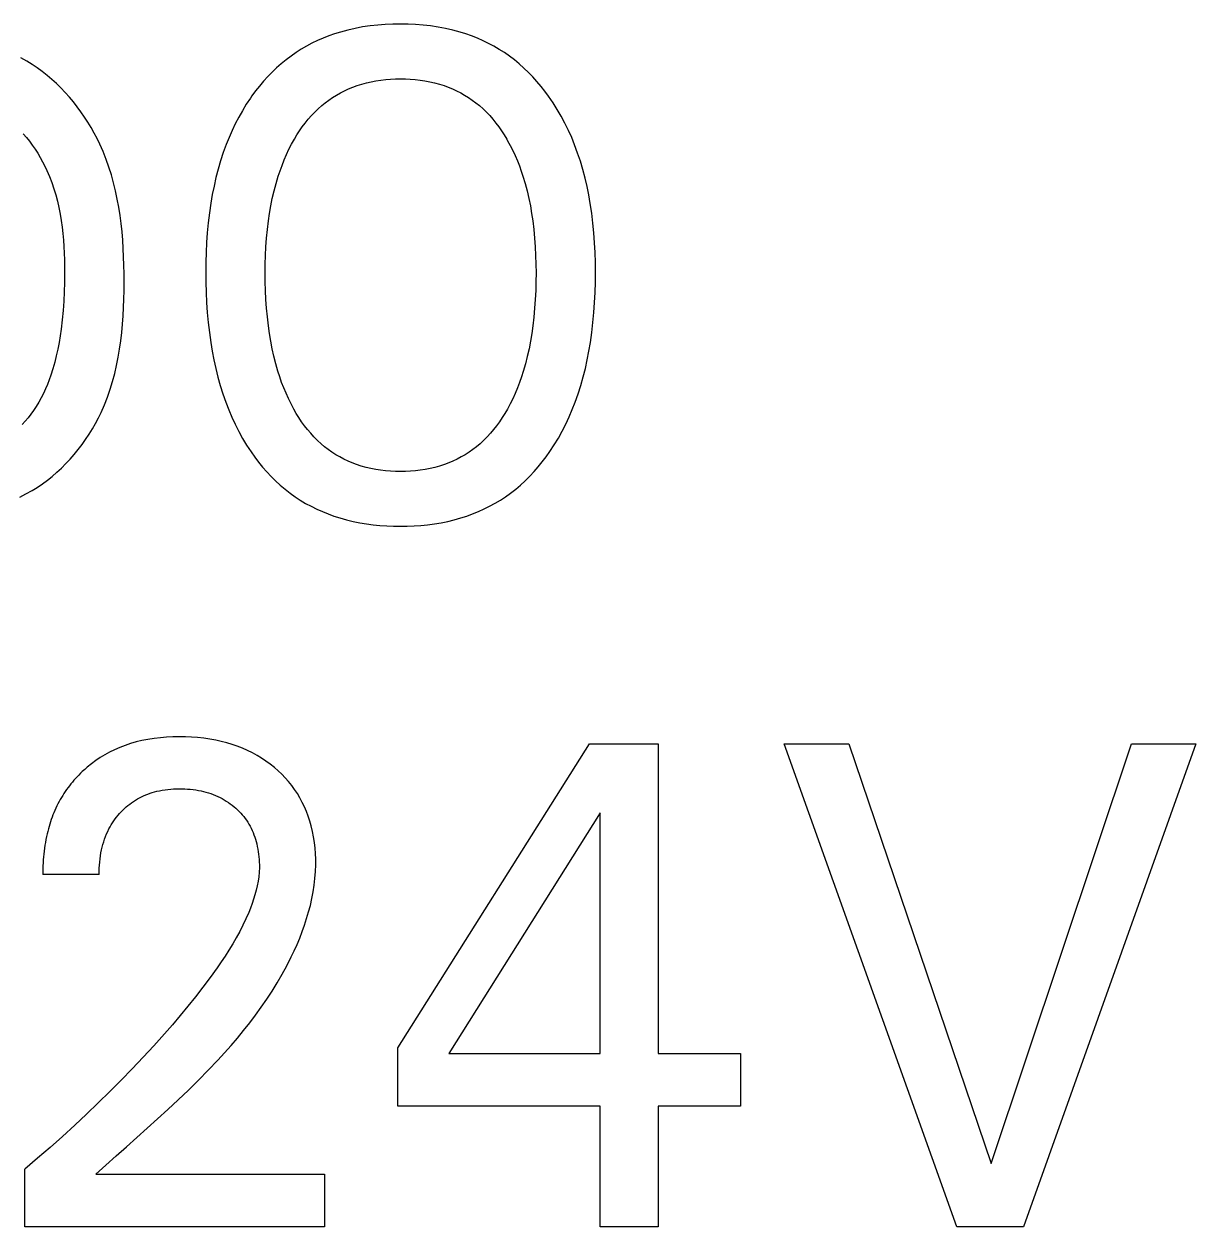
# Model space of a CAD drawing. Extents: x 10 to 952, y 6 to 232.
# Drawn here: x 815.482 to 818.496, y 202.444 to 205.537 of the extents above; entities that cross this region are included whole.
import ezdxf

# ---------------------------------------------------------------- set-up
doc = ezdxf.new("R2010")
doc.units = 0
doc.header["$LTSCALE"] = 5
doc.header["$MEASUREMENT"] = 0
doc.layers.get('0').update_dxf_attribs({"linetype": 'CONTINUOUS'})

msp = doc.modelspace()

# ---------------------------------------------------------------- linework, layer by layer
at = {"color": 7, "linetype": 'Continuous'}
for p, q in [((816.4304, 205.537), (816.4109, 205.5361)), ((816.45, 205.5373), (816.4304, 205.537)), ((816.4694, 205.537), (816.45, 205.5373)), ((816.4888, 205.5361), (816.4694, 205.537)), ((816.266, 205.5067), (816.2513, 205.501)), ((816.2808, 205.512), (816.266, 205.5067)), ((816.2959, 205.5167), (816.2808, 205.512)), ((816.3147, 205.5218), (816.2959, 205.5167)), ((816.3337, 205.5261), (816.3147, 205.5218)), ((816.3528, 205.5297), (816.3337, 205.5261)), ((816.3721, 205.5325), (816.3528, 205.5297)), ((816.3915, 205.5347), (816.3721, 205.5325)), ((816.4109, 205.5361), (816.3915, 205.5347)), ((816.5082, 205.5346), (816.4888, 205.5361)), ((816.5274, 205.5324), (816.5082, 205.5346)), ((816.5466, 205.5296), (816.5274, 205.5324)), ((816.5656, 205.526), (816.5466, 205.5296)), ((816.5845, 205.5217), (816.5656, 205.526)), ((816.6032, 205.5166), (816.5845, 205.5217)), ((816.6183, 205.5119), (816.6032, 205.5166)), ((816.6331, 205.5066), (816.6183, 205.5119)), ((816.6478, 205.5008), (816.6331, 205.5066)), ((816.2086, 205.4804), (816.1949, 205.4725)), ((816.2225, 205.4878), (816.2086, 205.4804)), ((816.2368, 205.4946), (816.2225, 205.4878)), ((816.2513, 205.501), (816.2368, 205.4946)), ((816.6623, 205.4944), (816.6478, 205.5008)), ((816.6765, 205.4875), (816.6623, 205.4944)), ((816.6904, 205.4801), (816.6765, 205.4875)), ((816.704, 205.4722), (816.6904, 205.4801)), ((815.4892, 205.4416), (815.4737, 205.4504)), ((816.1558, 205.4455), (816.1434, 205.4353)), ((816.1686, 205.4551), (816.1558, 205.4455)), ((816.1816, 205.4641), (816.1686, 205.4551)), ((816.1949, 205.4725), (816.1816, 205.4641)), ((816.7173, 205.4637), (816.704, 205.4722)), ((816.7303, 205.4547), (816.7173, 205.4637)), ((816.7431, 205.445), (816.7303, 205.4547)), ((816.7555, 205.4348), (816.7431, 205.445)), ((815.5027, 205.4333), (815.4892, 205.4416)), ((815.5159, 205.4244), (815.5027, 205.4333)), ((815.5287, 205.415), (815.5159, 205.4244)), ((815.5412, 205.4052), (815.5287, 205.415)), ((816.1198, 205.4136), (816.1086, 205.4021)), ((816.1314, 205.4247), (816.1198, 205.4136)), ((816.1434, 205.4353), (816.1314, 205.4247)), ((816.7675, 205.4241), (816.7555, 205.4348)), ((816.7791, 205.413), (816.7675, 205.4241)), ((816.7903, 205.4014), (816.7791, 205.413)), ((815.5534, 205.3948), (815.5412, 205.4052)), ((815.5652, 205.3841), (815.5534, 205.3948)), ((815.5767, 205.3729), (815.5652, 205.3841)), ((816.0978, 205.3902), (816.0875, 205.3779)), ((816.1086, 205.4021), (816.0978, 205.3902)), ((816.3383, 205.3792), (816.3503, 205.383)), ((816.3503, 205.383), (816.3625, 205.3863)), ((816.3625, 205.3863), (816.3747, 205.3891)), ((816.3747, 205.3891), (816.3871, 205.3914)), ((816.3871, 205.3914), (816.3996, 205.3933)), ((816.3996, 205.3933), (816.4121, 205.3947)), ((816.4121, 205.3947), (816.4247, 205.3956)), ((816.4247, 205.3956), (816.4373, 205.3962)), ((816.4373, 205.3962), (816.45, 205.3964)), ((816.45, 205.3964), (816.4627, 205.3962)), ((816.4627, 205.3962), (816.4753, 205.3957)), ((816.4753, 205.3957), (816.488, 205.3947)), ((816.488, 205.3947), (816.5006, 205.3933)), ((816.5006, 205.3933), (816.5131, 205.3914)), ((816.5131, 205.3914), (816.5255, 205.3891)), ((816.5255, 205.3891), (816.5378, 205.3863)), ((816.5378, 205.3863), (816.55, 205.383)), ((816.55, 205.383), (816.562, 205.3792)), ((816.8011, 205.3894), (816.7903, 205.4014)), ((816.8115, 205.3771), (816.8011, 205.3894)), ((815.5878, 205.3613), (815.5767, 205.3729)), ((815.5985, 205.3493), (815.5878, 205.3613)), ((816.0681, 205.3524), (816.0643, 205.347)), ((816.0776, 205.3653), (816.0681, 205.3524)), ((816.0875, 205.3779), (816.0776, 205.3653)), ((816.2755, 205.3485), (816.2854, 205.3547)), ((816.2854, 205.3547), (816.2956, 205.3605)), ((816.2956, 205.3605), (816.306, 205.3658)), ((816.306, 205.3658), (816.3166, 205.3707)), ((816.3166, 205.3707), (816.3274, 205.3752)), ((816.3274, 205.3752), (816.3383, 205.3792)), ((816.562, 205.3792), (816.573, 205.3752)), ((816.573, 205.3752), (816.5838, 205.3707)), ((816.5838, 205.3707), (816.5945, 205.3658)), ((816.5945, 205.3658), (816.6049, 205.3605)), ((816.6049, 205.3605), (816.6151, 205.3547)), ((816.6151, 205.3547), (816.625, 205.3485)), ((816.8215, 205.3645), (816.8115, 205.3771)), ((816.8311, 205.3515), (816.8215, 205.3645)), ((816.8426, 205.3347), (816.8311, 205.3515)), ((815.6088, 205.337), (815.5985, 205.3493)), ((815.6188, 205.3244), (815.6088, 205.337)), ((815.6283, 205.3114), (815.6188, 205.3244)), ((816.0536, 205.3309), (816.0436, 205.3145)), ((816.0643, 205.347), (816.0536, 205.3309)), ((816.2382, 205.3193), (816.2475, 205.3275)), ((816.2475, 205.3275), (816.2565, 205.3349)), ((816.2565, 205.3349), (816.2659, 205.3419)), ((816.2659, 205.3419), (816.2755, 205.3485)), ((816.625, 205.3485), (816.6347, 205.3419)), ((816.6347, 205.3419), (816.6441, 205.3349)), ((816.6441, 205.3349), (816.6531, 205.3275)), ((816.6531, 205.3275), (816.6624, 205.3193)), ((816.8534, 205.3175), (816.8426, 205.3347)), ((815.6375, 205.2982), (815.6283, 205.3114)), ((815.6462, 205.2847), (815.6375, 205.2982)), ((816.0341, 205.2977), (816.0252, 205.2806)), ((816.0436, 205.3145), (816.0341, 205.2977)), ((816.205, 205.2827), (816.2128, 205.2923)), ((816.2128, 205.2923), (816.2209, 205.3017)), ((816.2209, 205.3017), (816.2294, 205.3107)), ((816.2294, 205.3107), (816.2382, 205.3193)), ((816.6624, 205.3193), (816.6713, 205.3107)), ((816.6713, 205.3107), (816.6798, 205.3017)), ((816.6798, 205.3017), (816.6879, 205.2923)), ((816.6879, 205.2923), (816.6957, 205.2827)), ((816.8636, 205.3), (816.8534, 205.3175)), ((816.8731, 205.2821), (816.8636, 205.3)), ((815.6545, 205.271), (815.6462, 205.2847)), ((815.6624, 205.257), (815.6545, 205.271)), ((816.0169, 205.2632), (816.0092, 205.2455)), ((816.0252, 205.2806), (816.0169, 205.2632)), ((816.1838, 205.2521), (816.1905, 205.2625)), ((816.1905, 205.2625), (816.1976, 205.2727)), ((816.1976, 205.2727), (816.205, 205.2827)), ((816.6957, 205.2827), (816.7031, 205.2727)), ((816.7031, 205.2727), (816.7102, 205.2625)), ((816.7102, 205.2625), (816.7169, 205.2521)), ((816.882, 205.2638), (816.8731, 205.2821)), ((816.8903, 205.2453), (816.882, 205.2638)), ((815.4799, 205.2552), (815.488, 205.2457)), ((815.488, 205.2457), (815.4958, 205.2359)), ((815.4958, 205.2359), (815.5033, 205.2258)), ((815.6698, 205.2429), (815.6624, 205.257)), ((815.6767, 205.2286), (815.6698, 205.2429)), ((815.6854, 205.2091), (815.6767, 205.2286)), ((816.002, 205.2277), (815.9944, 205.2067)), ((816.0092, 205.2455), (816.002, 205.2277)), ((816.1633, 205.2151), (816.1701, 205.2284)), ((816.1701, 205.2284), (816.1774, 205.2415)), ((816.1774, 205.2415), (816.1838, 205.2521)), ((816.7169, 205.2521), (816.7233, 205.2415)), ((816.7233, 205.2415), (816.7257, 205.2373)), ((816.7257, 205.2373), (816.7325, 205.2248)), ((816.898, 205.2265), (816.8903, 205.2453)), ((815.5033, 205.2258), (815.5104, 205.2154)), ((815.5104, 205.2154), (815.5172, 205.2049)), ((815.5172, 205.2049), (815.5236, 205.1941)), ((815.6933, 205.1893), (815.6854, 205.2091)), ((815.9944, 205.2067), (815.9875, 205.1854)), ((816.1509, 205.1878), (816.1569, 205.2015)), ((816.1569, 205.2015), (816.1633, 205.2151)), ((816.7325, 205.2248), (816.7389, 205.212)), ((816.7389, 205.212), (816.7449, 205.199)), ((816.7449, 205.199), (816.7506, 205.1859)), ((816.9057, 205.2056), (816.898, 205.2265)), ((816.9127, 205.1844), (816.9057, 205.2056)), ((815.5236, 205.1941), (815.5297, 205.1832)), ((815.5297, 205.1832), (815.5355, 205.1721)), ((815.5355, 205.1721), (815.5408, 205.1609)), ((815.7004, 205.1693), (815.6933, 205.1893)), ((815.7067, 205.1491), (815.7004, 205.1693)), ((815.9875, 205.1854), (815.9812, 205.164)), ((816.1403, 205.1599), (816.1454, 205.1739)), ((816.1454, 205.1739), (816.1509, 205.1878)), ((816.7506, 205.1859), (816.7558, 205.1727)), ((816.7558, 205.1727), (816.7606, 205.1592)), ((816.9191, 205.1629), (816.9127, 205.1844)), ((815.5408, 205.1609), (815.5475, 205.1454)), ((815.5475, 205.1454), (815.5536, 205.1297)), ((815.7124, 205.1287), (815.7067, 205.1491)), ((815.9756, 205.1423), (815.9706, 205.1205)), ((815.9812, 205.164), (815.9756, 205.1423)), ((816.13, 205.1269), (816.1356, 205.1457)), ((816.1356, 205.1457), (816.1403, 205.1599)), ((816.7606, 205.1592), (816.7651, 205.1457)), ((816.7651, 205.1457), (816.7707, 205.1269)), ((816.9247, 205.1413), (816.9191, 205.1629)), ((816.9298, 205.1196), (816.9247, 205.1413)), ((815.5536, 205.1297), (815.559, 205.1138)), ((815.559, 205.1138), (815.5638, 205.0977)), ((815.7174, 205.1081), (815.7124, 205.1287)), ((815.7218, 205.0873), (815.7174, 205.1081)), ((815.9706, 205.1205), (815.9662, 205.0986)), ((816.1205, 205.0889), (816.125, 205.108)), ((816.125, 205.108), (816.13, 205.1269)), ((816.7707, 205.1269), (816.7758, 205.108)), ((816.7758, 205.108), (816.7802, 205.0889)), ((816.9342, 205.0977), (816.9298, 205.1196)), ((815.5638, 205.0977), (815.568, 205.0815)), ((815.568, 205.0815), (815.5717, 205.0651)), ((815.7256, 205.0664), (815.7218, 205.0873)), ((815.9624, 205.0765), (815.9587, 205.0514)), ((815.9662, 205.0986), (815.9624, 205.0765)), ((816.1167, 205.0697), (816.1205, 205.0889)), ((816.7802, 205.0889), (816.784, 205.0697)), ((816.9381, 205.0757), (816.9342, 205.0977)), ((816.9419, 205.0506), (816.9381, 205.0757)), ((815.5717, 205.0651), (815.5749, 205.0486)), ((815.5749, 205.0486), (815.5777, 205.032)), ((815.7289, 205.0453), (815.7256, 205.0664)), ((815.7316, 205.0241), (815.7289, 205.0453)), ((815.9587, 205.0514), (815.9557, 205.0261)), ((816.1105, 205.031), (816.1133, 205.0504)), ((816.1133, 205.0504), (816.1167, 205.0697)), ((816.784, 205.0697), (816.7874, 205.0504)), ((816.7874, 205.0504), (816.7902, 205.031)), ((816.9449, 205.0255), (816.9419, 205.0506)), ((815.5777, 205.032), (815.58, 205.0153)), ((815.58, 205.0153), (815.5818, 204.9985)), ((815.7339, 205.0028), (815.7316, 205.0241)), ((815.9557, 205.0261), (815.9533, 205.0007)), ((816.1078, 205.0088), (816.1105, 205.031)), ((816.7902, 205.031), (816.7929, 205.0088)), ((816.9474, 205.0002), (816.9449, 205.0255)), ((815.5818, 204.9985), (815.5833, 204.9817)), ((815.5833, 204.9817), (815.5845, 204.9648)), ((815.7357, 204.9814), (815.7339, 205.0028)), ((815.7371, 204.9599), (815.7357, 204.9814)), ((815.9533, 205.0007), (815.9515, 204.9754)), ((816.1041, 204.9643), (816.1057, 204.9865)), ((816.1057, 204.9865), (816.1078, 205.0088)), ((816.7929, 205.0088), (816.795, 204.9865)), ((816.795, 204.9865), (816.7966, 204.9643)), ((816.9492, 204.975), (816.9474, 205.0002)), ((815.5845, 204.9648), (815.5854, 204.9479)), ((815.7381, 204.9384), (815.7371, 204.9599)), ((815.9502, 204.9499), (815.9495, 204.9245)), ((815.9515, 204.9754), (815.9502, 204.9499)), ((816.103, 204.9419), (816.1041, 204.9643)), ((816.7966, 204.9643), (816.7977, 204.9419)), ((816.9505, 204.9497), (816.9492, 204.975)), ((816.9512, 204.9244), (816.9505, 204.9497)), ((815.5854, 204.9479), (815.5859, 204.931)), ((815.5859, 204.931), (815.5862, 204.9141)), ((815.7388, 204.9168), (815.7381, 204.9384)), ((815.9495, 204.9245), (815.9492, 204.899)), ((816.1021, 204.8972), (816.1024, 204.9196)), ((816.1024, 204.9196), (816.103, 204.9419)), ((816.7977, 204.9419), (816.7984, 204.9196)), ((816.7984, 204.9196), (816.7986, 204.8972)), ((816.9515, 204.899), (816.9512, 204.9244)), ((815.5863, 204.8972), (815.5861, 204.8729)), ((815.5862, 204.9141), (815.5863, 204.8972)), ((815.7392, 204.8951), (815.7388, 204.9168)), ((815.7393, 204.8735), (815.7392, 204.8951)), ((815.9492, 204.899), (815.9494, 204.8731)), ((816.1023, 204.8745), (816.1021, 204.8972)), ((816.7986, 204.8972), (816.7984, 204.8745)), ((816.9513, 204.8731), (816.9515, 204.899)), ((815.5861, 204.8729), (815.5855, 204.8486)), ((815.7391, 204.8518), (815.7393, 204.8735)), ((815.9494, 204.8731), (815.9501, 204.8473)), ((816.1029, 204.8518), (816.1023, 204.8745)), ((816.7984, 204.8745), (816.7978, 204.8517)), ((816.9506, 204.8473), (816.9513, 204.8731)), ((815.5855, 204.8486), (815.5843, 204.8245)), ((815.7379, 204.8084), (815.7386, 204.8301)), ((815.7386, 204.8301), (815.7391, 204.8518)), ((815.9501, 204.8473), (815.9514, 204.8214)), ((816.104, 204.8291), (816.1029, 204.8518)), ((816.1056, 204.8065), (816.104, 204.8291)), ((816.7967, 204.8289), (816.7951, 204.8062)), ((816.7978, 204.8517), (816.7967, 204.8289)), ((816.9493, 204.8215), (816.9506, 204.8473)), ((815.5826, 204.8003), (815.5804, 204.7763)), ((815.5843, 204.8245), (815.5826, 204.8003)), ((815.7367, 204.7868), (815.7379, 204.8084)), ((815.9514, 204.8214), (815.9532, 204.7956)), ((815.9532, 204.7956), (815.9555, 204.7698)), ((816.1077, 204.7839), (816.1056, 204.8065)), ((816.7951, 204.8062), (816.793, 204.7835)), ((816.9451, 204.7699), (816.9475, 204.7957)), ((816.9475, 204.7957), (816.9493, 204.8215)), ((815.5804, 204.7763), (815.5774, 204.7523)), ((815.7332, 204.7439), (815.7352, 204.7653)), ((815.7352, 204.7653), (815.7367, 204.7868)), ((815.9555, 204.7698), (815.9585, 204.7442)), ((816.1103, 204.7613), (816.1077, 204.7839)), ((816.793, 204.7835), (816.7904, 204.7609)), ((816.9421, 204.7442), (816.9451, 204.7699)), ((815.5749, 204.7352), (815.5721, 204.7181)), ((815.5774, 204.7523), (815.5749, 204.7352)), ((815.7308, 204.7225), (815.7332, 204.7439)), ((815.9585, 204.7442), (815.9622, 204.7185)), ((816.1131, 204.7416), (816.1103, 204.7613)), ((816.1164, 204.7219), (816.1131, 204.7416)), ((816.7876, 204.7412), (816.7843, 204.7215)), ((816.7904, 204.7609), (816.7876, 204.7412)), ((816.9385, 204.7186), (816.9421, 204.7442)), ((815.5688, 204.7011), (815.565, 204.6843)), ((815.5721, 204.7181), (815.5688, 204.7011)), ((815.7242, 204.6803), (815.7278, 204.7013)), ((815.7278, 204.7013), (815.7308, 204.7225)), ((815.9622, 204.7185), (815.9659, 204.6961)), ((816.1202, 204.7024), (816.1164, 204.7219)), ((816.1245, 204.6829), (816.1202, 204.7024)), ((816.7806, 204.702), (816.7762, 204.6825)), ((816.7843, 204.7215), (816.7806, 204.702)), ((816.9347, 204.6962), (816.9385, 204.7186)), ((815.565, 204.6843), (815.5608, 204.6675)), ((815.7201, 204.6594), (815.7242, 204.6803)), ((815.9659, 204.6961), (815.9702, 204.6738)), ((815.9702, 204.6738), (815.9751, 204.6516)), ((816.1294, 204.6636), (816.1245, 204.6829)), ((816.7762, 204.6825), (816.7713, 204.6632)), ((816.9255, 204.6518), (816.9304, 204.674)), ((816.9304, 204.674), (816.9347, 204.6962)), ((815.5561, 204.6508), (815.5508, 204.6343)), ((815.5608, 204.6675), (815.5561, 204.6508)), ((815.7153, 204.6387), (815.7201, 204.6594)), ((815.9751, 204.6516), (815.9806, 204.6295)), ((816.1349, 204.6445), (816.1294, 204.6636)), ((816.1395, 204.6301), (816.1349, 204.6445)), ((816.7658, 204.6441), (816.7612, 204.6297)), ((816.7713, 204.6632), (816.7658, 204.6441)), ((816.9199, 204.6298), (816.9255, 204.6518)), ((815.5419, 204.6105), (815.537, 204.5988)), ((815.5465, 204.6223), (815.5419, 204.6105)), ((815.5508, 204.6343), (815.5465, 204.6223)), ((815.7036, 204.5979), (815.7098, 204.6182)), ((815.7098, 204.6182), (815.7153, 204.6387)), ((815.9806, 204.6295), (815.9867, 204.6076)), ((816.1445, 204.6158), (816.1395, 204.6301)), ((816.1499, 204.6016), (816.1445, 204.6158)), ((816.7562, 204.6155), (816.7508, 204.6014)), ((816.7612, 204.6297), (816.7562, 204.6155)), ((816.9138, 204.6079), (816.9199, 204.6298)), ((815.5317, 204.5872), (815.526, 204.5759)), ((815.537, 204.5988), (815.5317, 204.5872)), ((815.6887, 204.558), (815.6966, 204.5778)), ((815.6966, 204.5778), (815.7036, 204.5979)), ((815.9867, 204.6076), (815.9935, 204.5859)), ((815.9935, 204.5859), (816.001, 204.5645)), ((816.1557, 204.5877), (816.1499, 204.6016)), ((816.162, 204.5739), (816.1557, 204.5877)), ((816.745, 204.5875), (816.7388, 204.5737)), ((816.7508, 204.6014), (816.745, 204.5875)), ((816.8994, 204.5649), (816.9069, 204.5863)), ((816.9069, 204.5863), (816.9138, 204.6079)), ((815.5133, 204.5539), (815.5063, 204.5433)), ((815.5199, 204.5648), (815.5133, 204.5539)), ((815.526, 204.5759), (815.5199, 204.5648)), ((815.6801, 204.5385), (815.6887, 204.558)), ((816.001, 204.5645), (816.0083, 204.5454)), ((816.1687, 204.5603), (816.162, 204.5739)), ((816.1758, 204.5469), (816.1687, 204.5603)), ((816.1821, 204.5359), (816.1758, 204.5469)), ((816.7249, 204.5469), (816.7185, 204.5359)), ((816.7321, 204.5602), (816.7249, 204.5469)), ((816.7388, 204.5737), (816.7321, 204.5602)), ((816.892, 204.5458), (816.8994, 204.5649)), ((815.4848, 204.516), (815.4769, 204.5074)), ((815.4923, 204.5248), (815.4848, 204.516)), ((815.4995, 204.5339), (815.4923, 204.5248)), ((815.5063, 204.5433), (815.4995, 204.5339)), ((815.6656, 204.51), (815.6731, 204.5242)), ((815.6731, 204.5242), (815.6801, 204.5385)), ((816.0083, 204.5454), (816.0163, 204.5265)), ((816.0163, 204.5265), (816.0249, 204.5079)), ((816.1888, 204.5252), (816.1821, 204.5359)), ((816.1958, 204.5146), (816.1888, 204.5252)), ((816.7118, 204.5252), (816.7047, 204.5146)), ((816.7185, 204.5359), (816.7118, 204.5252)), ((816.8753, 204.5085), (816.8839, 204.527)), ((816.8839, 204.527), (816.892, 204.5458)), ((815.6493, 204.4824), (815.6577, 204.4961)), ((815.6577, 204.4961), (815.6656, 204.51)), ((816.0249, 204.5079), (816.0341, 204.4896)), ((816.0341, 204.4896), (816.0439, 204.4716)), ((816.2032, 204.5044), (816.1958, 204.5146)), ((816.2109, 204.4944), (816.2032, 204.5044)), ((816.2191, 204.4847), (816.2109, 204.4944)), ((816.2276, 204.4754), (816.2191, 204.4847)), ((816.6814, 204.4847), (816.6728, 204.4754)), ((816.6895, 204.4944), (816.6814, 204.4847)), ((816.6973, 204.5043), (816.6895, 204.4944)), ((816.7047, 204.5146), (816.6973, 204.5043)), ((816.8561, 204.4723), (816.866, 204.4902)), ((816.866, 204.4902), (816.8753, 204.5085)), ((815.6214, 204.4431), (815.6311, 204.4559)), ((815.6311, 204.4559), (815.6404, 204.469)), ((815.6404, 204.469), (815.6493, 204.4824)), ((816.0439, 204.4716), (816.0545, 204.454)), ((816.0545, 204.454), (816.0657, 204.4368)), ((816.2364, 204.4664), (816.2276, 204.4754)), ((816.2457, 204.4579), (816.2364, 204.4664)), ((816.2548, 204.4502), (816.2457, 204.4579)), ((816.6546, 204.4579), (816.6455, 204.4503)), ((816.6639, 204.4664), (816.6546, 204.4579)), ((816.6728, 204.4754), (816.6639, 204.4664)), ((816.8342, 204.4377), (816.8455, 204.4548)), ((816.8455, 204.4548), (816.8561, 204.4723)), ((815.6007, 204.4185), (815.6112, 204.4306)), ((815.6112, 204.4306), (815.6214, 204.4431)), ((816.0657, 204.4368), (816.0751, 204.4235)), ((816.0751, 204.4235), (816.085, 204.4105)), ((816.2641, 204.443), (816.2548, 204.4502)), ((816.2738, 204.4362), (816.2641, 204.443)), ((816.2838, 204.4298), (816.2738, 204.4362)), ((816.294, 204.4239), (816.2838, 204.4298)), ((816.3045, 204.4183), (816.294, 204.4239)), ((816.6061, 204.4239), (816.5956, 204.4183)), ((816.6164, 204.4298), (816.6061, 204.4239)), ((816.6264, 204.4362), (816.6164, 204.4298)), ((816.6361, 204.443), (816.6264, 204.4362)), ((816.6455, 204.4503), (816.6361, 204.443)), ((816.8148, 204.4113), (816.8248, 204.4243)), ((816.8248, 204.4243), (816.8342, 204.4377)), ((815.5666, 204.3845), (815.5784, 204.3954)), ((815.5784, 204.3954), (815.5897, 204.4067)), ((815.5897, 204.4067), (815.6007, 204.4185)), ((816.085, 204.4105), (816.0953, 204.3978)), ((816.0953, 204.3978), (816.106, 204.3855)), ((816.3152, 204.4132), (816.3045, 204.4183)), ((816.326, 204.4086), (816.3152, 204.4132)), ((816.3371, 204.4044), (816.326, 204.4086)), ((816.3492, 204.4005), (816.3371, 204.4044)), ((816.3615, 204.3971), (816.3492, 204.4005)), ((816.3738, 204.3942), (816.3615, 204.3971)), ((816.3864, 204.3918), (816.3738, 204.3942)), ((816.399, 204.3899), (816.3864, 204.3918)), ((816.5136, 204.3918), (816.501, 204.3899)), ((816.5261, 204.3942), (816.5136, 204.3918)), ((816.5385, 204.3971), (816.5261, 204.3942)), ((816.5508, 204.4005), (816.5385, 204.3971)), ((816.5629, 204.4044), (816.5508, 204.4005)), ((816.574, 204.4086), (816.5629, 204.4044)), ((816.5849, 204.4132), (816.574, 204.4086)), ((816.5956, 204.4183), (816.5849, 204.4132)), ((816.7937, 204.3862), (816.8045, 204.3986)), ((816.8045, 204.3986), (816.8148, 204.4113)), ((815.5293, 204.3547), (815.5421, 204.3641)), ((815.5421, 204.3641), (815.5545, 204.3741)), ((815.5545, 204.3741), (815.5666, 204.3845)), ((816.106, 204.3855), (816.1172, 204.3736)), ((816.1172, 204.3736), (816.1288, 204.3622)), ((816.1288, 204.3622), (816.1408, 204.3512)), ((816.4116, 204.3884), (816.399, 204.3899)), ((816.4244, 204.3874), (816.4116, 204.3884)), ((816.4372, 204.3868), (816.4244, 204.3874)), ((816.45, 204.3866), (816.4372, 204.3868)), ((816.4628, 204.3868), (816.45, 204.3866)), ((816.4756, 204.3874), (816.4628, 204.3868)), ((816.4883, 204.3884), (816.4756, 204.3874)), ((816.501, 204.3899), (816.4883, 204.3884)), ((816.7588, 204.3517), (816.7709, 204.3628)), ((816.7709, 204.3628), (816.7825, 204.3743)), ((816.7825, 204.3743), (816.7937, 204.3862)), ((815.487, 204.3287), (815.5026, 204.3374)), ((815.5026, 204.3374), (815.5161, 204.3458)), ((815.5161, 204.3458), (815.5293, 204.3547)), ((816.1408, 204.3512), (816.1533, 204.3407)), ((816.1533, 204.3407), (816.1661, 204.3307)), ((816.1661, 204.3307), (816.1791, 204.3215)), ((816.7204, 204.3218), (816.7334, 204.3311)), ((816.7334, 204.3311), (816.7463, 204.3411)), ((816.7463, 204.3411), (816.7588, 204.3517)), ((815.471, 204.3207), (815.487, 204.3287)), ((816.1791, 204.3215), (816.1925, 204.3127)), ((816.1925, 204.3127), (816.2062, 204.3046)), ((816.2062, 204.3046), (816.2203, 204.297)), ((816.6793, 204.2972), (816.6933, 204.3049)), ((816.6933, 204.3049), (816.7071, 204.3131)), ((816.7071, 204.3131), (816.7204, 204.3218)), ((816.2203, 204.297), (816.2346, 204.2899)), ((816.2346, 204.2899), (816.2492, 204.2833)), ((816.2492, 204.2833), (816.264, 204.2773)), ((816.264, 204.2773), (816.279, 204.2719)), ((816.279, 204.2719), (816.2942, 204.267)), ((816.6053, 204.2671), (816.6205, 204.272)), ((816.6205, 204.272), (816.6356, 204.2775)), ((816.6356, 204.2775), (816.6504, 204.2835)), ((816.6504, 204.2835), (816.665, 204.2901)), ((816.665, 204.2901), (816.6793, 204.2972)), ((816.2942, 204.267), (816.3111, 204.2623)), ((816.3111, 204.2623), (816.3281, 204.2582)), ((816.3281, 204.2582), (816.3453, 204.2548)), ((816.3453, 204.2548), (816.3625, 204.2519)), ((816.3625, 204.2519), (816.3799, 204.2496)), ((816.3799, 204.2496), (816.3973, 204.2479)), ((816.3973, 204.2479), (816.4149, 204.2467)), ((816.4149, 204.2467), (816.4324, 204.246)), ((816.4324, 204.246), (816.45, 204.2458)), ((816.45, 204.2458), (816.4675, 204.246)), ((816.4675, 204.246), (816.485, 204.2467)), ((816.485, 204.2467), (816.5025, 204.2479)), ((816.5025, 204.2479), (816.5199, 204.2497)), ((816.5199, 204.2497), (816.5372, 204.252)), ((816.5372, 204.252), (816.5544, 204.2548)), ((816.5544, 204.2548), (816.5715, 204.2583)), ((816.5715, 204.2583), (816.5885, 204.2624)), ((816.5885, 204.2624), (816.6053, 204.2671)), ((815.7421, 203.6821), (815.7283, 203.6769)), ((815.7561, 203.6868), (815.7421, 203.6821)), ((815.7703, 203.6909), (815.7561, 203.6868)), ((815.7847, 203.6944), (815.7703, 203.6909)), ((815.8005, 203.6976), (815.7847, 203.6944)), ((815.8165, 203.7001), (815.8005, 203.6976)), ((815.8326, 203.702), (815.8165, 203.7001)), ((815.8487, 203.7033), (815.8326, 203.702)), ((815.8649, 203.7041), (815.8487, 203.7033)), ((815.8811, 203.7044), (815.8649, 203.7041)), ((815.8969, 203.7042), (815.8811, 203.7044)), ((815.9126, 203.7035), (815.8969, 203.7042)), ((815.9284, 203.7023), (815.9126, 203.7035)), ((815.944, 203.7006), (815.9284, 203.7023)), ((815.9597, 203.6984), (815.944, 203.7006)), ((815.9752, 203.6956), (815.9597, 203.6984)), ((815.9892, 203.6925), (815.9752, 203.6956)), ((816.0031, 203.6889), (815.9892, 203.6925)), ((816.0168, 203.6848), (816.0031, 203.6889)), ((816.0303, 203.6801), (816.0168, 203.6848)), ((816.0437, 203.6749), (816.0303, 203.6801)), ((816.4436, 202.9041), (816.9364, 203.6859)), ((816.9364, 203.6859), (817.1131, 203.6859)), ((817.1131, 203.6859), (817.1131, 202.89)), ((817.8809, 202.4437), (817.4372, 203.6859)), ((817.4372, 203.6859), (817.6028, 203.6859)), ((817.6028, 203.6859), (817.9688, 202.6066)), ((817.9688, 202.6066), (818.3301, 203.6859)), ((818.4957, 203.6859), (818.052, 202.4437)), ((818.3301, 203.6859), (818.4957, 203.6859)), ((815.6776, 203.6506), (815.6662, 203.6429)), ((815.6894, 203.6578), (815.6776, 203.6506)), ((815.7015, 203.6645), (815.6894, 203.6578)), ((815.7147, 203.671), (815.7015, 203.6645)), ((815.7283, 203.6769), (815.7147, 203.671)), ((816.0568, 203.6692), (816.0437, 203.6749)), ((816.0691, 203.6631), (816.0568, 203.6692)), ((816.0811, 203.6565), (816.0691, 203.6631)), ((816.0928, 203.6494), (816.0811, 203.6565)), ((816.1041, 203.6418), (816.0928, 203.6494)), ((815.6379, 203.6204), (815.6315, 203.6146)), ((815.6444, 203.6261), (815.6379, 203.6204)), ((815.6551, 203.6347), (815.6444, 203.6261)), ((815.6662, 203.6429), (815.6551, 203.6347)), ((816.1152, 203.6337), (816.1041, 203.6418)), ((816.1259, 203.6251), (816.1152, 203.6337)), ((816.1355, 203.6167), (816.1259, 203.6251)), ((815.6064, 203.5879), (815.6025, 203.5832)), ((815.6104, 203.5926), (815.6064, 203.5879)), ((815.6144, 203.5971), (815.6104, 203.5926)), ((815.6186, 203.6016), (815.6144, 203.5971)), ((815.6228, 203.606), (815.6186, 203.6016)), ((815.6271, 203.6103), (815.6228, 203.606)), ((815.6315, 203.6146), (815.6271, 203.6103)), ((816.1448, 203.6079), (816.1355, 203.6167)), ((816.1537, 203.5987), (816.1448, 203.6079)), ((816.1622, 203.5891), (816.1537, 203.5987)), ((816.1703, 203.5792), (816.1622, 203.5891)), ((815.5846, 203.5586), (815.5814, 203.5534)), ((815.588, 203.5636), (815.5846, 203.5586)), ((815.5915, 203.5686), (815.588, 203.5636)), ((815.5951, 203.5736), (815.5915, 203.5686)), ((815.5988, 203.5784), (815.5951, 203.5736)), ((815.6025, 203.5832), (815.5988, 203.5784)), ((815.7949, 203.5548), (815.8005, 203.557)), ((815.8005, 203.557), (815.8061, 203.559)), ((815.8061, 203.559), (815.8118, 203.5608)), ((815.8118, 203.5608), (815.8175, 203.5625)), ((815.8175, 203.5625), (815.8233, 203.564)), ((815.8233, 203.564), (815.8304, 203.5656)), ((815.8304, 203.5656), (815.8375, 203.567)), ((815.8375, 203.567), (815.8447, 203.5681)), ((815.8447, 203.5681), (815.852, 203.569)), ((815.852, 203.569), (815.8592, 203.5697)), ((815.8592, 203.5697), (815.8665, 203.5702)), ((815.8665, 203.5702), (815.8738, 203.5704)), ((815.8738, 203.5704), (815.8811, 203.5706)), ((815.8811, 203.5706), (815.8882, 203.5705)), ((815.8882, 203.5705), (815.8953, 203.5703)), ((815.8953, 203.5703), (815.9023, 203.5699)), ((815.9023, 203.5699), (815.9094, 203.5693)), ((815.9094, 203.5693), (815.9165, 203.5685)), ((815.9165, 203.5685), (815.9235, 203.5675)), ((815.9235, 203.5675), (815.9305, 203.5664)), ((815.9305, 203.5664), (815.9374, 203.565)), ((815.9374, 203.565), (815.9437, 203.5635)), ((815.9437, 203.5635), (815.9499, 203.5619)), ((815.9499, 203.5619), (815.9561, 203.5601)), ((815.9561, 203.5601), (815.9623, 203.5581)), ((815.9623, 203.5581), (815.9683, 203.556)), ((816.1778, 203.5689), (816.1703, 203.5792)), ((816.1849, 203.5582), (816.1778, 203.5689)), ((816.1915, 203.5471), (816.1849, 203.5582)), ((815.5664, 203.5263), (815.5637, 203.5206)), ((815.5692, 203.5319), (815.5664, 203.5263)), ((815.5721, 203.5375), (815.5692, 203.5319)), ((815.5752, 203.543), (815.5721, 203.5375)), ((815.5782, 203.5482), (815.5752, 203.543)), ((815.5814, 203.5534), (815.5782, 203.5482)), ((815.7446, 203.5238), (815.7491, 203.5276)), ((815.7491, 203.5276), (815.7538, 203.5313)), ((815.7538, 203.5313), (815.7585, 203.5348)), ((815.7585, 203.5348), (815.7634, 203.5381)), ((815.7634, 203.5381), (815.7684, 203.5413)), ((815.7684, 203.5413), (815.7735, 203.5443)), ((815.7735, 203.5443), (815.7787, 203.5472)), ((815.7787, 203.5472), (815.784, 203.5499)), ((815.784, 203.5499), (815.7894, 203.5524)), ((815.7894, 203.5524), (815.7949, 203.5548)), ((815.9683, 203.556), (815.9743, 203.5536)), ((815.9743, 203.5536), (815.9802, 203.551)), ((815.9802, 203.551), (815.986, 203.5483)), ((815.986, 203.5483), (815.9915, 203.5454)), ((815.9915, 203.5454), (815.9969, 203.5423)), ((815.9969, 203.5423), (816.0022, 203.5391)), ((816.0022, 203.5391), (816.0074, 203.5357)), ((816.0074, 203.5357), (816.0124, 203.5321)), ((816.0124, 203.5321), (816.0174, 203.5284)), ((816.0174, 203.5284), (816.0222, 203.5245)), ((816.1976, 203.5356), (816.1915, 203.5471)), ((816.2032, 203.5239), (816.1976, 203.5356)), ((815.5541, 203.4973), (815.5519, 203.4913)), ((815.5563, 203.5032), (815.5541, 203.4973)), ((815.5586, 203.509), (815.5563, 203.5032)), ((815.5611, 203.5148), (815.5586, 203.509)), ((815.5637, 203.5206), (815.5611, 203.5148)), ((815.7162, 203.4931), (815.7198, 203.4979)), ((815.7198, 203.4979), (815.7237, 203.5026)), ((815.7237, 203.5026), (815.7276, 203.5071)), ((815.7276, 203.5071), (815.7317, 203.5116)), ((815.7317, 203.5116), (815.7359, 203.5158)), ((815.7359, 203.5158), (815.7402, 203.5199)), ((815.7402, 203.5199), (815.7446, 203.5238)), ((816.0222, 203.5245), (816.0269, 203.5204)), ((816.0269, 203.5204), (816.0312, 203.5164)), ((816.0312, 203.5164), (816.0353, 203.5122)), ((816.0353, 203.5122), (816.0394, 203.5079)), ((816.0394, 203.5079), (816.0433, 203.5035)), ((816.0433, 203.5035), (816.047, 203.499)), ((816.047, 203.499), (816.0506, 203.4943)), ((816.2082, 203.5119), (816.2032, 203.5239)), ((816.2127, 203.4998), (816.2082, 203.5119)), ((816.2167, 203.4874), (816.2127, 203.4998)), ((816.9634, 203.5089), (816.5744, 202.89)), ((816.9634, 202.89), (816.9634, 203.5089)), ((815.5445, 203.4672), (815.5429, 203.4611)), ((815.5462, 203.4733), (815.5445, 203.4672)), ((815.548, 203.4793), (815.5462, 203.4733)), ((815.5499, 203.4854), (815.548, 203.4793)), ((815.5519, 203.4913), (815.5499, 203.4854)), ((815.6971, 203.4611), (815.7003, 203.4675)), ((815.7003, 203.4675), (815.7031, 203.4728)), ((815.7031, 203.4728), (815.7061, 203.478)), ((815.7061, 203.478), (815.7093, 203.4831)), ((815.7093, 203.4831), (815.7127, 203.4882)), ((815.7127, 203.4882), (815.7162, 203.4931)), ((816.0506, 203.4943), (816.054, 203.4895)), ((816.054, 203.4895), (816.0573, 203.4846)), ((816.0573, 203.4846), (816.0603, 203.4796)), ((816.0603, 203.4796), (816.0633, 203.4743)), ((816.0633, 203.4743), (816.0661, 203.4689)), ((816.0661, 203.4689), (816.0686, 203.4634)), ((816.2203, 203.4749), (816.2167, 203.4874)), ((816.2236, 203.4609), (816.2203, 203.4749)), ((815.5368, 203.4327), (815.5355, 203.4253)), ((815.5382, 203.4402), (815.5368, 203.4327)), ((815.5397, 203.4476), (815.5382, 203.4402)), ((815.5413, 203.4549), (815.5397, 203.4476)), ((815.5429, 203.4611), (815.5413, 203.4549)), ((815.6848, 203.4276), (815.6868, 203.4345)), ((815.6868, 203.4345), (815.6891, 203.4413)), ((815.6891, 203.4413), (815.6915, 203.448)), ((815.6915, 203.448), (815.6942, 203.4546)), ((815.6942, 203.4546), (815.6971, 203.4611)), ((816.0686, 203.4634), (816.071, 203.4578)), ((816.071, 203.4578), (816.0732, 203.4521)), ((816.0732, 203.4521), (816.0753, 203.4464)), ((816.0753, 203.4464), (816.0772, 203.4406)), ((816.0772, 203.4406), (816.0788, 203.4347)), ((816.0788, 203.4347), (816.0804, 203.4288)), ((816.2264, 203.4467), (816.2236, 203.4609)), ((816.2286, 203.4325), (816.2264, 203.4467)), ((815.5326, 203.4028), (815.5319, 203.3953)), ((815.5334, 203.4103), (815.5326, 203.4028)), ((815.5344, 203.4178), (815.5334, 203.4103)), ((815.5355, 203.4253), (815.5344, 203.4178)), ((815.6785, 203.398), (815.6798, 203.4059)), ((815.6798, 203.4059), (815.6814, 203.4138)), ((815.6814, 203.4138), (815.683, 203.4207)), ((815.683, 203.4207), (815.6848, 203.4276)), ((816.0804, 203.4288), (816.0819, 203.4222)), ((816.0819, 203.4222), (816.0833, 203.4155)), ((816.0833, 203.4155), (816.0844, 203.4088)), ((816.0844, 203.4088), (816.0853, 203.402)), ((816.0853, 203.402), (816.0861, 203.3952)), ((816.2303, 203.4182), (816.2286, 203.4325)), ((816.2314, 203.4039), (816.2303, 203.4182)), ((816.232, 203.3895), (816.2314, 203.4039)), ((815.5304, 203.3728), (815.5302, 203.3654)), ((815.5308, 203.3803), (815.5304, 203.3728)), ((815.5313, 203.3878), (815.5308, 203.3803)), ((815.5319, 203.3953), (815.5313, 203.3878)), ((815.6754, 203.3663), (815.6758, 203.3742)), ((815.6758, 203.3742), (815.6765, 203.3822)), ((815.6765, 203.3822), (815.6774, 203.3901)), ((815.6774, 203.3901), (815.6785, 203.398)), ((816.0861, 203.3952), (816.0866, 203.3885)), ((816.0866, 203.3885), (816.087, 203.3817)), ((816.087, 203.3817), (816.0871, 203.3749)), ((816.0871, 203.3749), (816.0871, 203.3681)), ((816.2315, 203.3576), (816.2321, 203.3751)), ((816.2321, 203.3751), (816.232, 203.3895)), ((815.5302, 203.3654), (815.5301, 203.3579)), ((815.5301, 203.3579), (815.5301, 203.3505)), ((815.6751, 203.3505), (815.5301, 203.3505)), ((815.6751, 203.3584), (815.6754, 203.3663)), ((815.6751, 203.3505), (815.6751, 203.3584)), ((816.0854, 203.3445), (816.0837, 203.3327)), ((816.0865, 203.3563), (816.0854, 203.3445)), ((816.0871, 203.3681), (816.0865, 203.3563)), ((816.2281, 203.3227), (816.2302, 203.3401)), ((816.2302, 203.3401), (816.2315, 203.3576)), ((816.0789, 203.3095), (816.0758, 203.2979)), ((816.0815, 203.3211), (816.0789, 203.3095)), ((816.0837, 203.3327), (816.0815, 203.3211)), ((816.2255, 203.3053), (816.2281, 203.3227)), ((816.0723, 203.2865), (816.0685, 203.2752)), ((816.0758, 203.2979), (816.0723, 203.2865)), ((816.2183, 203.2708), (816.2222, 203.288)), ((816.2222, 203.288), (816.2255, 203.3053)), ((816.06, 203.2528), (816.0527, 203.236)), ((816.0644, 203.2639), (816.06, 203.2528)), ((816.0685, 203.2752), (816.0644, 203.2639)), ((816.2088, 203.2367), (816.2138, 203.2537)), ((816.2138, 203.2537), (816.2183, 203.2708)), ((816.0448, 203.2195), (816.0365, 203.2032)), ((816.0527, 203.236), (816.0448, 203.2195)), ((816.1973, 203.2032), (816.2033, 203.2199)), ((816.2033, 203.2199), (816.2088, 203.2367)), ((816.0277, 203.1872), (816.0185, 203.1714)), ((816.0365, 203.2032), (816.0277, 203.1872)), ((816.184, 203.1702), (816.1909, 203.1866)), ((816.1909, 203.1866), (816.1973, 203.2032)), ((816.009, 203.1558), (815.9991, 203.1405)), ((816.0185, 203.1714), (816.009, 203.1558)), ((816.1768, 203.154), (816.184, 203.1702)), ((815.989, 203.1253), (815.9786, 203.1102)), ((815.9991, 203.1405), (815.989, 203.1253)), ((816.1578, 203.1155), (816.1692, 203.138)), ((816.1692, 203.138), (816.1768, 203.154)), ((815.9786, 203.1102), (815.9605, 203.0849)), ((816.1332, 203.0716), (816.1458, 203.0934)), ((816.1458, 203.0934), (816.1578, 203.1155)), ((815.9605, 203.0849), (815.942, 203.06)), ((816.1201, 203.0503), (816.1332, 203.0716)), ((815.9229, 203.0355), (815.9035, 203.0112)), ((815.942, 203.06), (815.9229, 203.0355)), ((816.1064, 203.0293), (816.1201, 203.0503)), ((815.9035, 203.0112), (815.8837, 202.9873)), ((816.0775, 202.9883), (816.0922, 203.0086)), ((816.0922, 203.0086), (816.1064, 203.0293)), ((815.8837, 202.9873), (815.8635, 202.9636)), ((816.0623, 202.9683), (816.0775, 202.9883)), ((815.843, 202.9402), (815.8159, 202.9099)), ((815.8635, 202.9636), (815.843, 202.9402)), ((816.0307, 202.9293), (816.0467, 202.9486)), ((816.0467, 202.9486), (816.0623, 202.9683)), ((815.8159, 202.9099), (815.7883, 202.8801)), ((815.9977, 202.8913), (816.0144, 202.9102)), ((816.0144, 202.9102), (816.0307, 202.9293)), ((815.7883, 202.8801), (815.7604, 202.8505)), ((815.9806, 202.8727), (815.9977, 202.8913)), ((816.4436, 202.7545), (816.4436, 202.9041)), ((816.5744, 202.89), (816.9634, 202.89)), ((817.1131, 202.89), (817.3247, 202.89)), ((817.3247, 202.89), (817.3247, 202.7545)), ((815.7604, 202.8505), (815.732, 202.8214)), ((815.9304, 202.8208), (815.9558, 202.8465)), ((815.9558, 202.8465), (815.9806, 202.8727)), ((815.732, 202.8214), (815.7026, 202.7919)), ((815.9046, 202.7955), (815.9304, 202.8208)), ((815.7026, 202.7919), (815.6729, 202.7627)), ((815.8784, 202.7705), (815.9046, 202.7955)), ((815.6729, 202.7627), (815.6428, 202.7339)), ((815.852, 202.7459), (815.8784, 202.7705)), ((816.9634, 202.7545), (816.4436, 202.7545)), ((816.9634, 202.4437), (816.9634, 202.7545)), ((817.1131, 202.7545), (817.1131, 202.4437)), ((817.3247, 202.7545), (817.1131, 202.7545)), ((815.6428, 202.7339), (815.6124, 202.7055)), ((815.7987, 202.6975), (815.8254, 202.7216)), ((815.8254, 202.7216), (815.852, 202.7459)), ((815.6124, 202.7055), (815.5808, 202.6767)), ((815.7719, 202.6736), (815.7987, 202.6975)), ((815.5808, 202.6767), (815.5489, 202.6482)), ((815.7453, 202.6499), (815.7719, 202.6736)), ((815.5489, 202.6482), (815.5167, 202.6202)), ((815.7187, 202.6263), (815.7453, 202.6499)), ((815.5167, 202.6202), (815.4841, 202.5925)), ((815.6664, 202.5793), (815.6924, 202.6027)), ((815.6924, 202.6027), (815.7187, 202.6263)), ((815.4841, 202.4437), (815.4841, 202.5925)), ((815.6664, 202.5793), (816.255, 202.5793)), ((816.255, 202.5793), (816.255, 202.4437)), ((816.255, 202.4437), (815.4841, 202.4437)), ((817.1131, 202.4437), (816.9634, 202.4437)), ((818.052, 202.4437), (817.8809, 202.4437))]:
    msp.add_line(p, q, dxfattribs=at)

doc.saveas('drawing.dxf')
